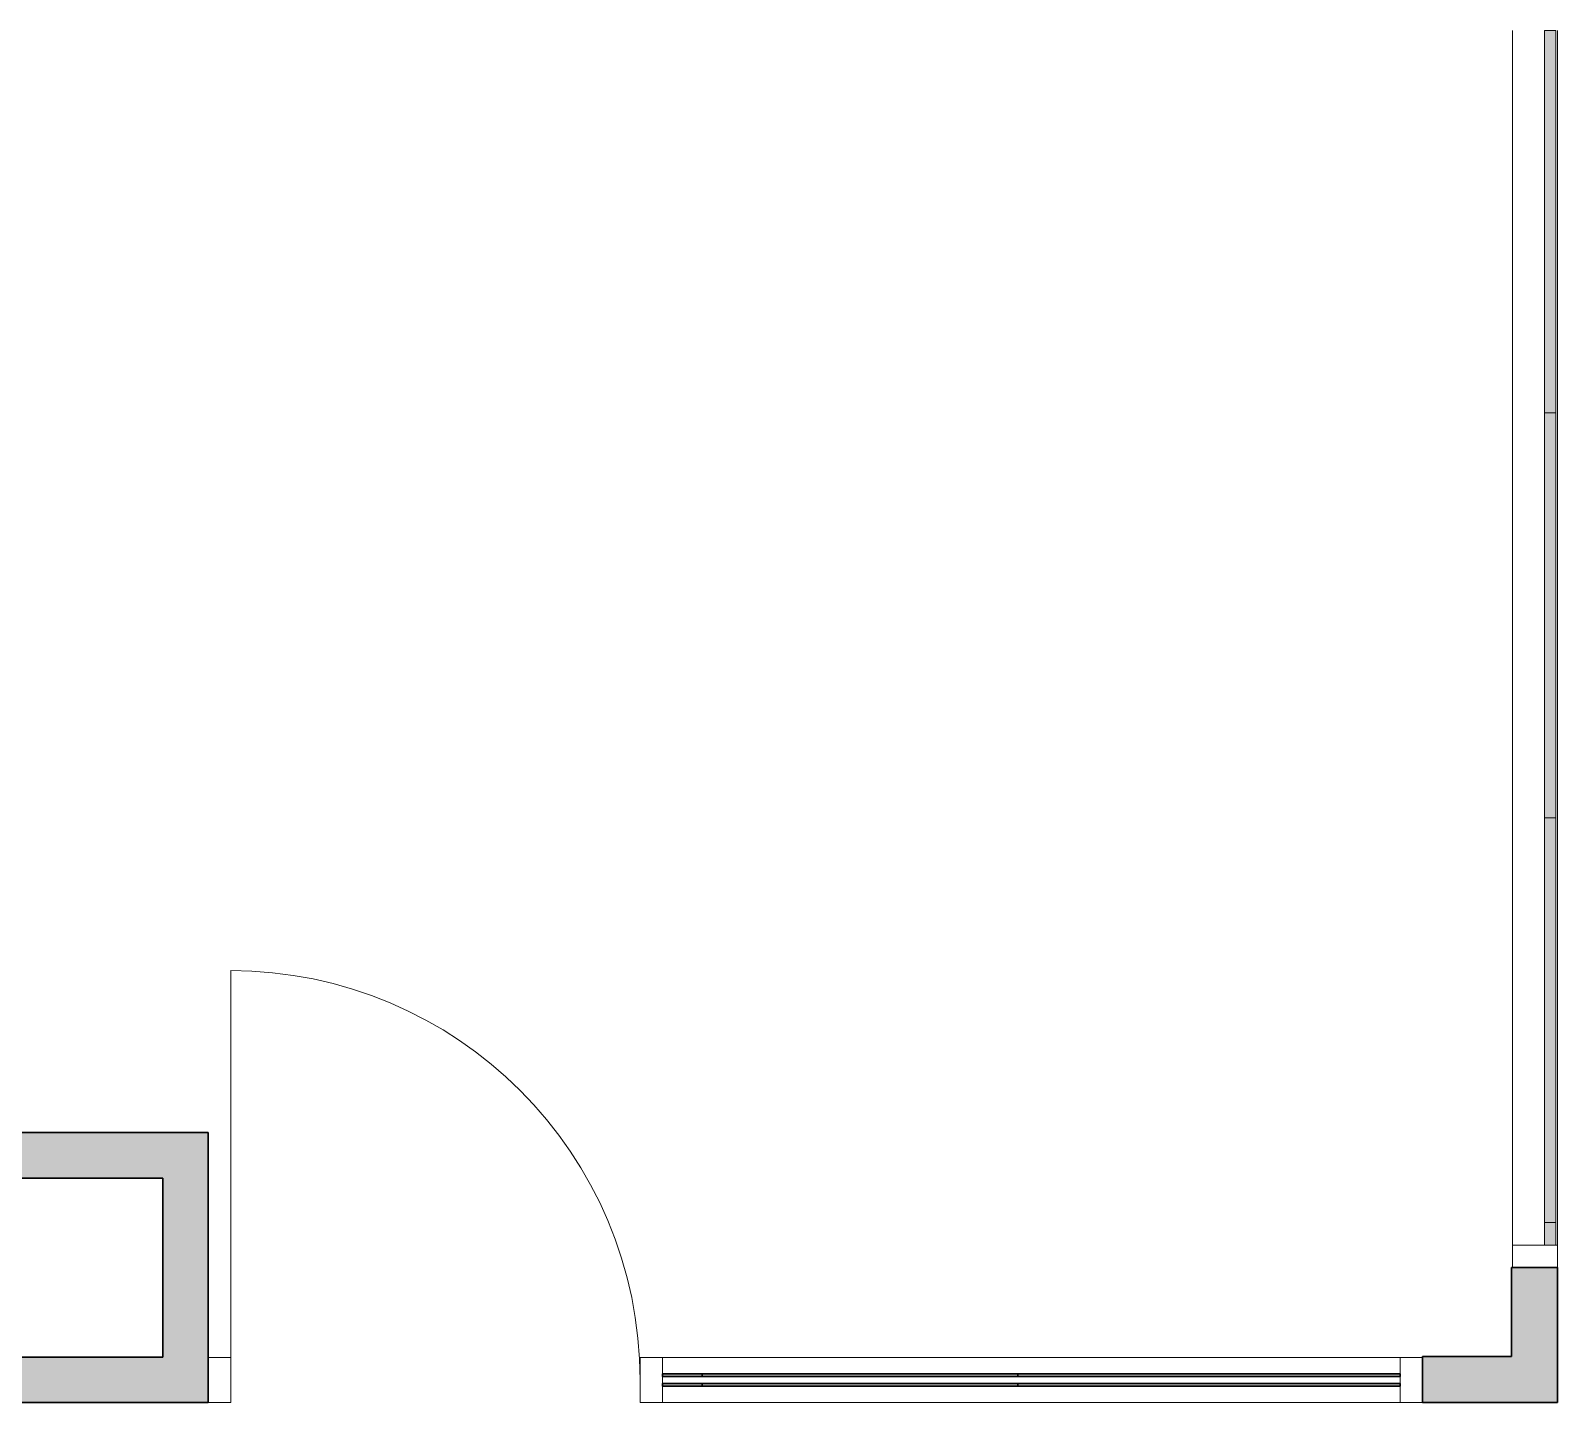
# Model space of a CAD drawing. Header units: millimetres. Extents: x 79795 to 317870, y -36033 to 97293.
# Drawn here: x 221455 to 224851, y 15107 to 18157 of the extents above; entities that cross this region are included whole.
import ezdxf

# ---------------------------------------------------------------- set-up
doc = ezdxf.new("R2010")
doc.units = ezdxf.units.MM
doc.header["$MEASUREMENT"] = 0
for name, color, linetype, lineweight in [('CSM-STL-XX-ZZ-M3-A-XXXX-00001_detached _19_04_21__rvt-1-Level 4$0$A-DOOR', 4, 'CONTINUOUS', 9), ('CSM-STL-XX-ZZ-M3-A-XXXX-00001_detached _19_04_21__rvt-1-Level 4$0$A-GLAZ-CURT', 7, 'CONTINUOUS', 9), ('CSM-STL-XX-ZZ-M3-A-XXXX-00001_detached _19_04_21__rvt-1-Level 4$0$A-GLAZ-CWMG', 7, 'CONTINUOUS', 9), ('CSM-STL-XX-ZZ-M3-A-XXXX-00001_detached _19_04_21__rvt-1-Level 4$0$A-WALL-PATT', 7, 'CONTINUOUS', 9), ('CSM-STL-XX-ZZ-M3-A-XXXX-00001_detached _19_04_21__rvt-1-Level 4$0$I-WALL', 7, 'CONTINUOUS', 9)]:
    doc.layers.add(name, color=color, linetype=linetype, lineweight=lineweight)

msp = doc.modelspace()

# ---------------------------------------------------------------- hatches: boundary and pattern name
at = {"layer": 'CSM-STL-XX-ZZ-M3-A-XXXX-00001_detached _19_04_21__rvt-1-Level 4$0$A-GLAZ-CURT'}
for points in [[(224847.3, 17307.3), (224847.3, 18157.3), (224822.3, 18157.3), (224822.3, 17307.3)], [(224847.3, 16407.3), (224847.3, 17307.3), (224822.3, 17307.3), (224822.3, 16407.3)], [(224847.3, 15507.3), (224847.3, 16407.3), (224822.3, 16407.3), (224822.3, 15507.3)], [(224847.3, 15457.3), (224847.3, 15507.3), (224822.3, 15507.3), (224822.3, 15457.3)]]:
    msp.add_hatch(color=256, dxfattribs=at).paths.add_polyline_path(points, flags=0)
h = msp.add_hatch(color=256, dxfattribs=at)
h.paths.add_polyline_path([(222948.8, 15143.3), (222948.8, 15149.3), (222860.8, 15149.3), (222860.8, 15143.3)], flags=0)
h.paths.add_polyline_path([(222860.8, 15165.3), (222948.8, 15165.3), (222948.8, 15171.3), (222860.8, 15171.3)], flags=0)
h = msp.add_hatch(color=256, dxfattribs=at)
h.paths.add_polyline_path([(223650.8, 15143.3), (223650.8, 15149.3), (222948.8, 15149.3), (222948.8, 15143.3)], flags=0)
h.paths.add_polyline_path([(223650.8, 15165.3), (223650.8, 15171.3), (222948.8, 15171.3), (222948.8, 15165.3)], flags=0)
h = msp.add_hatch(color=256, dxfattribs=at)
h.paths.add_polyline_path([(224500.8, 15143.3), (224500.8, 15149.3), (223650.8, 15149.3), (223650.8, 15143.3), (224484, 15143.3)], flags=0)
h.paths.add_polyline_path([(224500.8, 15165.3), (224500.8, 15171.3), (223650.8, 15171.3), (223650.8, 15165.3), (224484, 15165.3)], flags=0)
at = {"layer": 'CSM-STL-XX-ZZ-M3-A-XXXX-00001_detached _19_04_21__rvt-1-Level 4$0$A-WALL-PATT'}
h = msp.add_hatch(color=256, dxfattribs=at)
h.paths.add_polyline_path([(224850.8, 15107.3), (224850.8, 15407.3), (224748.8, 15407.3), (224748.8, 15107.3)], flags=0)
h.paths.add_polyline_path([(224748.8, 18207.3), (224850.8, 18207.3), (224850.8, 20683.3), (224748.8, 20683.3), (224748.8, 18378.8)], flags=0)
for points in [[(221749.8, 15606.3), (221850.8, 15606.3), (221850.8, 15707.3), (216807.8, 15707.3), (216807.8, 15606.3), (217786.8, 15606.3)], [(221850.8, 15208.3), (221850.8, 15606.3), (221749.8, 15606.3), (221749.8, 15208.3)], [(221850.8, 15107.3), (221850.8, 15208.3), (216807.8, 15208.3), (216807.8, 15107.3), (217786.8, 15107.3)], [(224748.8, 15107.3), (224748.8, 15209.3), (224550.8, 15209.3), (224550.8, 15107.3)]]:
    msp.add_hatch(color=256, dxfattribs=at).paths.add_polyline_path(points, flags=0)

# ---------------------------------------------------------------- linework, layer by layer
at = {"layer": 'CSM-STL-XX-ZZ-M3-A-XXXX-00001_detached _19_04_21__rvt-1-Level 4$0$A-DOOR', "lineweight": 20}
msp.add_line((221900.8, 15157.3), (221900.8, 16067.3), dxfattribs=at)
at = {"layer": 'CSM-STL-XX-ZZ-M3-A-XXXX-00001_detached _19_04_21__rvt-1-Level 4$0$A-DOOR'}
msp.add_arc((221900.8, 15157.3), 910, 0, 90, dxfattribs=at)
at = {"layer": 'CSM-STL-XX-ZZ-M3-A-XXXX-00001_detached _19_04_21__rvt-1-Level 4$0$A-GLAZ-CURT', "lineweight": 20}
for p, q in [((224822.3, 18157.3), (224822.3, 17307.3)), ((224847.3, 18157.3), (224822.3, 18157.3)), ((224847.3, 17307.3), (224847.3, 18157.3)), ((224822.3, 17307.3), (224847.3, 17307.3)), ((224822.3, 17307.3), (224822.3, 16407.3)), ((224847.3, 17307.3), (224822.3, 17307.3)), ((224847.3, 16407.3), (224847.3, 17307.3)), ((224822.3, 16407.3), (224847.3, 16407.3)), ((224822.3, 16407.3), (224822.3, 15507.3)), ((224847.3, 16407.3), (224822.3, 16407.3)), ((224847.3, 15507.3), (224847.3, 16407.3)), ((224822.3, 15507.3), (224847.3, 15507.3)), ((224822.3, 15507.3), (224822.3, 15457.3)), ((224847.3, 15507.3), (224822.3, 15507.3)), ((224847.3, 15457.3), (224847.3, 15507.3)), ((224822.3, 15457.3), (224847.3, 15457.3))]:
    msp.add_line(p, q, dxfattribs=at)
at = {"layer": 'CSM-STL-XX-ZZ-M3-A-XXXX-00001_detached _19_04_21__rvt-1-Level 4$0$A-GLAZ-CURT', "lineweight": 30}
for p, q in [((222948.8, 15171.3), (222860.8, 15171.3)), ((222860.8, 15171.3), (222860.8, 15165.3)), ((222860.8, 15165.3), (222948.8, 15165.3)), ((222948.8, 15149.3), (222860.8, 15149.3)), ((222860.8, 15149.3), (222860.8, 15143.3)), ((222860.8, 15143.3), (222948.8, 15143.3)), ((223650.8, 15171.3), (222948.8, 15171.3)), ((222948.8, 15171.3), (222948.8, 15165.3)), ((222948.8, 15165.3), (222948.8, 15171.3)), ((222948.8, 15165.3), (223650.8, 15165.3)), ((223650.8, 15149.3), (222948.8, 15149.3)), ((222948.8, 15149.3), (222948.8, 15143.3)), ((222948.8, 15143.3), (222948.8, 15149.3)), ((222948.8, 15143.3), (223650.8, 15143.3)), ((224500.8, 15171.3), (223650.8, 15171.3)), ((223650.8, 15171.3), (223650.8, 15165.3)), ((223650.8, 15165.3), (223650.8, 15171.3)), ((223650.8, 15165.3), (224500.8, 15165.3)), ((224500.8, 15149.3), (223650.8, 15149.3)), ((223650.8, 15149.3), (223650.8, 15143.3)), ((223650.8, 15143.3), (223650.8, 15149.3)), ((223650.8, 15143.3), (224500.8, 15143.3)), ((224500.8, 15165.3), (224500.8, 15171.3)), ((224500.8, 15143.3), (224500.8, 15149.3))]:
    msp.add_line(p, q, dxfattribs=at)
at = {"layer": 'CSM-STL-XX-ZZ-M3-A-XXXX-00001_detached _19_04_21__rvt-1-Level 4$0$A-GLAZ-CWMG'}
for p, q in [((224750.8, 17307.3), (224750.8, 18157.3)), ((224850.8, 17307.3), (224850.8, 18157.3)), ((224750.8, 16407.3), (224750.8, 17307.3)), ((224850.8, 16407.3), (224850.8, 17307.3)), ((224750.8, 15507.3), (224750.8, 16407.3)), ((224850.8, 15507.3), (224850.8, 16407.3)), ((224750.8, 15457.3), (224750.8, 15507.3)), ((224850.8, 15457.3), (224850.8, 15507.3)), ((222860.8, 15207.3), (222948.8, 15207.3)), ((222948.8, 15207.3), (223650.8, 15207.3)), ((223650.8, 15207.3), (224500.8, 15207.3)), ((222860.8, 15107.3), (222948.8, 15107.3)), ((222948.8, 15107.3), (223650.8, 15107.3)), ((223650.8, 15107.3), (224500.8, 15107.3))]:
    msp.add_line(p, q, dxfattribs=at)
at = {"layer": 'CSM-STL-XX-ZZ-M3-A-XXXX-00001_detached _19_04_21__rvt-1-Level 4$0$A-GLAZ-CWMG', "lineweight": 20, "extrusion": (0, 0, -1)}
for p, q in [((224750.8, 15457.3), (224750.8, 15407.3)), ((224850.8, 15457.3), (224750.8, 15457.3)), ((224850.8, 15407.3), (224850.8, 15457.3)), ((224750.8, 15407.3), (224850.8, 15407.3)), ((221900.8, 15207.3), (221850.8, 15207.3)), ((221850.8, 15207.3), (221850.8, 15107.3)), ((221900.8, 15107.3), (221900.8, 15207.3)), ((222860.8, 15207.3), (222810.8, 15207.3)), ((222810.8, 15207.3), (222810.8, 15107.3)), ((222860.8, 15107.3), (222860.8, 15207.3)), ((221850.8, 15107.3), (221900.8, 15107.3)), ((222810.8, 15107.3), (222860.8, 15107.3))]:
    msp.add_line(p, q, dxfattribs=at)
at = {"layer": 'CSM-STL-XX-ZZ-M3-A-XXXX-00001_detached _19_04_21__rvt-1-Level 4$0$A-GLAZ-CWMG', "lineweight": 20}
for p, q in [((224550.8, 15207.3), (224500.8, 15207.3)), ((224500.8, 15207.3), (224500.8, 15107.3)), ((224550.8, 15107.3), (224550.8, 15207.3)), ((224500.8, 15107.3), (224550.8, 15107.3))]:
    msp.add_line(p, q, dxfattribs=at)
at = {"layer": 'CSM-STL-XX-ZZ-M3-A-XXXX-00001_detached _19_04_21__rvt-1-Level 4$0$I-WALL', "lineweight": 30}
for p, q in [((221850.8, 15707.3), (216830.8, 15707.3)), ((221850.8, 15606.3), (221850.8, 15707.3)), ((216807.8, 15606.3), (221749.8, 15606.3)), ((221749.8, 15606.3), (221749.8, 15208.3)), ((221850.8, 15208.3), (221850.8, 15606.3)), ((224748.8, 15407.3), (224748.8, 15209.3)), ((224850.8, 15407.3), (224748.8, 15407.3)), ((224850.8, 15107.3), (224850.8, 15407.3)), ((221749.8, 15208.3), (216807.8, 15208.3)), ((221850.8, 15107.3), (221850.8, 15208.3)), ((224748.8, 15209.3), (224550.8, 15209.3)), ((224550.8, 15209.3), (224550.8, 15107.3)), ((216807.8, 15107.3), (221850.8, 15107.3)), ((224550.8, 15107.3), (224748.8, 15107.3)), ((224748.8, 15107.3), (224850.8, 15107.3))]:
    msp.add_line(p, q, dxfattribs=at)

doc.saveas('drawing.dxf')
